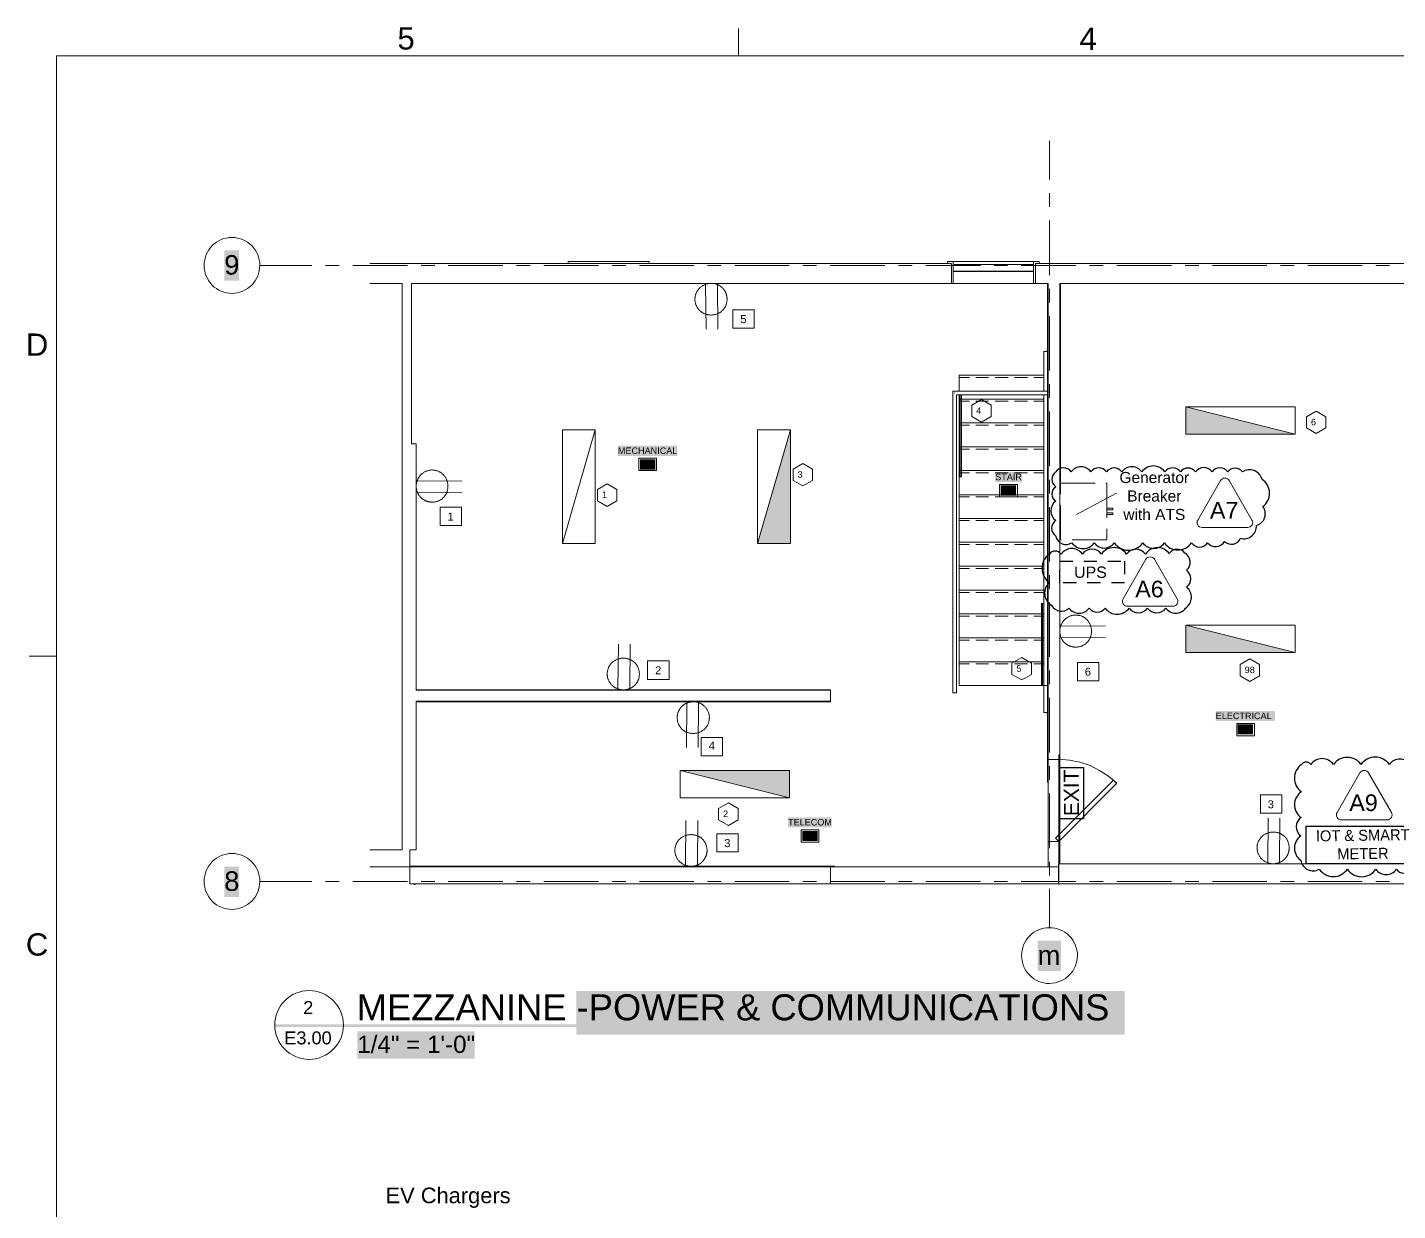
# Model space of a CAD drawing. Header units: inches. Extents: x 0.9 to 36.3, y 0.7 to 23.3.
# Drawn here: x 0.87 to 13.42, y 12.42 to 23.25 of the extents above; entities that cross this region are included whole.
import ezdxf

# ---------------------------------------------------------------- set-up
doc = ezdxf.new("R2010")
doc.units = ezdxf.units.IN
doc.linetypes.add('ACAD_ISO02W100', pattern=[15, 12, -3])
doc.linetypes.add('CENTER', pattern=[50.8, 31.75, -6.35, 6.35, -6.35])
for name, color, linetype, lineweight, true_color in [('Boarder for name', 7, 'Continuous', 5, 0x777777), ('Doors', 7, 'Continuous', 5, 0xf2db9c), ('Lights', 7, 'Continuous', 15, 0xff0a0a), ('Numbering Lights', 1, 'Continuous', 15, 0xff0000), ('PDF_Geometry', 7, 'Continuous', 9, 0x777777)]:
    doc.layers.add(name, color=color, linetype=linetype, lineweight=lineweight, true_color=true_color)
for name, color, linetype in [('Clouds', 250, 'Continuous'), ('EXIT', 10, 'Continuous'), ('PDF_Text', 7, 'Continuous'), ('UPS', 225, 'Continuous')]:
    doc.layers.add(name, color=color, linetype=linetype)
for name, color, linetype, lineweight in [('DG set', 18, 'Continuous', 15), ('Numbering receptecles', 170, 'Continuous', 15), ('Receptacles', 170, 'Continuous', 15)]:
    doc.layers.add(name, color=color, linetype=linetype, lineweight=lineweight)
for name, color, linetype, true_color in [('EV charger', 7, 'Continuous', 0x91d48c), ('IOT', 7, 'Continuous', 0x462a61), ('PDF_Solid Fills', 7, 'Continuous', 0xffffff)]:
    doc.layers.add(name, color=color, linetype=linetype, true_color=true_color)
doc.styles.add('PDF Arial', font='arial.ttf')
doc.styles.add('PDF GillSansMTCondensed', font='arial.ttf')
doc.styles.get("Standard").update_dxf_attribs({"font": 'arial.ttf'})

msp = doc.modelspace()

# ---------------------------------------------------------------- hatches: boundary and pattern name
at = {"layer": 'Lights', "linetype": 'ByBlock', "ltscale": 0.001, "transparency": 33554559}
for points in [[(9.412, 19.888), (9.403, 19.888), (9.403, 19.138), (9.412, 19.138)], [(12.477, 19.529), (11.477, 19.779), (11.477, 19.529)], [(7.856, 19.568), (7.556, 18.528), (7.856, 18.528)], [(12.477, 17.53), (11.477, 17.78), (11.477, 17.53)], [(7.848, 16.199), (7.848, 16.449), (6.848, 16.449)]]:
    msp.add_hatch(color=256, dxfattribs=at).paths.add_polyline_path(points)
h = msp.add_hatch(color=256, dxfattribs=at)
h.paths.add_polyline_path([(10.178, 17.978), (10.166, 17.978), (10.166, 17.444), (10.178, 17.444)])
h.paths.add_polyline_path([(10.178, 17.444), (10.166, 17.444), (10.166, 17.424), (10.178, 17.424)])
h.paths.add_polyline_path([(10.178, 17.424), (10.166, 17.424), (10.166, 17.228), (10.178, 17.228)])

# ---------------------------------------------------------------- linework, layer by layer
at = {"layer": 'Boarder for name', "linetype": 'ByBlock'}
for points in [[(6.468, 19.308), (6.631, 19.308), (6.631, 19.194), (6.468, 19.194)], [(9.771, 19.068), (9.935, 19.068), (9.935, 18.954), (9.771, 18.954)], [(11.943, 16.879), (12.106, 16.879), (12.106, 16.766), (11.943, 16.766)], [(7.955, 15.905), (8.116, 15.905), (8.116, 15.792), (7.955, 15.792)]]:
    msp.add_lwpolyline(points, close=True, dxfattribs=at)
at = {"layer": 'Clouds', "linetype": 'Continuous'}
for points in [[(10.286, 19.182, 0.520567), (10.286, 19.047, 0.520567), (10.286, 18.913, 0.520567), (10.286, 18.738, 0.520567), (10.286, 18.594, 0.520567), (10.434, 18.533, 0.520567), (10.639, 18.533, 0.520567), (10.822, 18.533, 0.520567), (11.084, 18.533, 0.520567), (11.281, 18.533, 0.520567), (11.529, 18.533, 0.520567), (11.677, 18.533, 0.520567), (11.832, 18.546, 0.520567), (11.979, 18.575, 0.520567), (12.124, 18.692, 0.520567), (12.183, 18.865, 0.520567), (12.175, 19.114, 0.520567), (11.996, 19.182, 0.520567), (11.861, 19.182, 0.520567), (11.717, 19.182, 0.520567), (11.565, 19.182, 0.520567), (11.427, 19.182, 0.520567), (11.285, 19.182, 0.520567), (11.075, 19.182, 0.520567), (10.891, 19.182, 0.520567), (10.75, 19.182, 0.520567), (10.608, 19.182, 0.520567), (10.428, 19.182, 0.520567)], [(10.228, 18.43, 0.520567), (10.228, 18.17, 0.520567), (10.251, 17.959, 0.520567), (10.407, 17.936, 0.520567), (10.592, 17.936, 0.520567), (10.738, 17.936, 0.520567), (10.958, 17.936, 0.520567), (11.127, 17.936, 0.520567), (11.295, 17.936, 0.520567), (11.475, 17.936, 0.520567), (11.483, 18.127, 0.520567), (11.482, 18.282, 0.520567), (11.469, 18.439, 0.520567), (11.326, 18.434, 0.520567), (11.107, 18.43, 0.520567), (10.934, 18.43, 0.520567), (10.705, 18.43, 0.520567), (10.53, 18.43, 0.520567), (10.335, 18.43, 0.520567)], [(12.537, 16.503, 0.520567), (12.535, 16.254, 0.520567), (12.532, 16.018, 0.520567), (12.531, 15.85, 0.520567), (12.529, 15.626, 0.520567), (12.699, 15.544, 0.520567), (12.956, 15.544, 0.520567), (13.218, 15.544, 0.520567), (13.405, 15.544, 0.520567), (13.541, 15.544, 0.520567), (13.615, 15.626, 0.520567), (13.617, 15.871, 0.520567), (13.62, 16.122, 0.520567), (13.622, 16.379, 0.520567), (13.534, 16.503, 0.520567), (13.341, 16.503, 0.520567), (13.081, 16.503, 0.520567), (12.829, 16.503, 0.520567), (12.621, 16.503, 0.520567)]]:
    msp.add_lwpolyline(points, format="xyb", close=True, dxfattribs=at)
at = {"layer": 'Clouds', "linetype": 'ByBlock', "lineweight": 0}
for points in [[(11.796, 19.104), (11.586, 18.742, 0.57735), (11.626, 18.674), (12.044, 18.674, 0.57735), (12.083, 18.742), (11.874, 19.104, 0.57735)], [(11.111, 18.382), (10.902, 18.02, 0.57735), (10.941, 17.953), (11.359, 17.953, 0.57735), (11.398, 18.02), (11.189, 18.382, 0.57735)], [(13.071, 16.426), (12.862, 16.064, 0.57735), (12.901, 15.996), (13.32, 15.996, 0.57735), (13.359, 16.064), (13.15, 16.426, 0.57735)]]:
    msp.add_lwpolyline(points, format="xyb", close=True, dxfattribs=at)
at = {"layer": 'DG set', "ltscale": 0.01}
msp.add_line((10.475, 18.791), (10.842, 18.989), dxfattribs=at)
at = {"layer": 'DG set', "linetype": 'CENTER', "ltscale": 0.01}
for points in [[(10.328, 19.08), (10.754, 19.08), (10.754, 18.561), (10.328, 18.561)], [(10.809, 18.849), (10.809, 18.835), (10.754, 18.835), (10.754, 18.849)], [(10.809, 18.807), (10.809, 18.793), (10.754, 18.793), (10.754, 18.807)]]:
    msp.add_lwpolyline(points, close=True, dxfattribs=at)
at = {"layer": 'Doors', "linetype": 'ByBlock'}
msp.add_lwpolyline([(10.845, 16.331), (10.77, 16.396), (10.688, 16.449), (10.601, 16.493), (10.508, 16.524), (10.411, 16.544), (10.313, 16.551)], dxfattribs=at)
msp.add_lwpolyline([(10.815, 16.359), (10.843, 16.329), (10.313, 15.799), (10.285, 15.829)], close=True, dxfattribs=at)
at = {"layer": 'EXIT', "linetype": 'ByBlock', "ltscale": 0.001}
msp.add_lwpolyline([(10.54, 16.476), (10.54, 16.006), (10.323, 16.006), (10.323, 16.476)], close=True, dxfattribs=at)
at = {"layer": 'IOT', "linetype": 'Continuous', "ltscale": 6}
msp.add_lwpolyline([(12.579, 15.937), (13.599, 15.937), (13.599, 15.594), (12.579, 15.594)], close=True, dxfattribs=at)
at = {"layer": 'Lights', "linetype": 'ByBlock'}
for points in [[(9.403, 19.138), (9.403, 19.888), (9.424, 19.888), (9.424, 19.138)], [(10.157, 17.228), (10.157, 17.978), (10.178, 17.978), (10.178, 17.228)]]:
    msp.add_lwpolyline(points, close=True, dxfattribs=at)
for points in [[(9.412, 19.888), (9.412, 19.138)], [(11.477, 19.779), (12.477, 19.779), (12.477, 19.529), (11.477, 19.779), (11.477, 19.529), (12.477, 19.529)], [(5.768, 18.528), (5.768, 19.568), (6.068, 19.568), (5.768, 18.528), (6.068, 18.528), (6.068, 19.568)], [(7.556, 18.528), (7.556, 19.568), (7.856, 19.568), (7.556, 18.528), (7.856, 18.528), (7.856, 19.568)], [(10.166, 17.978), (10.166, 17.228)], [(11.477, 17.78), (12.477, 17.78), (12.477, 17.53), (11.477, 17.78), (11.477, 17.53), (12.477, 17.53)], [(7.848, 16.199), (6.848, 16.199), (6.848, 16.449), (7.848, 16.199), (7.848, 16.449), (6.848, 16.449)]]:
    msp.add_lwpolyline(points, dxfattribs=at)
at = {"layer": 'Numbering Lights', "linetype": 'ByBlock', "ltscale": 0.001}
for points in [[(9.606, 19.845), (9.517, 19.793), (9.517, 19.69), (9.606, 19.638), (9.695, 19.69), (9.695, 19.793)], [(12.671, 19.74), (12.581, 19.688), (12.581, 19.585), (12.671, 19.534), (12.76, 19.585), (12.76, 19.688)], [(7.97, 19.26), (7.881, 19.209), (7.881, 19.105), (7.97, 19.054), (8.059, 19.105), (8.059, 19.209)], [(6.179, 19.074), (6.089, 19.022), (6.089, 18.919), (6.179, 18.867), (6.268, 18.919), (6.268, 19.022)], [(9.974, 17.483), (9.884, 17.431), (9.884, 17.328), (9.974, 17.277), (10.063, 17.328), (10.063, 17.431)], [(12.064, 17.471), (11.975, 17.419), (11.975, 17.316), (12.064, 17.264), (12.153, 17.316), (12.153, 17.419)], [(7.288, 16.153), (7.198, 16.101), (7.198, 15.998), (7.288, 15.946), (7.377, 15.998), (7.377, 16.101)]]:
    msp.add_lwpolyline(points, close=True, dxfattribs=at)
at = {"layer": 'Numbering receptecles', "linetype": 'ByBlock', "ltscale": 0.001}
for points in [[(7.329, 20.668), (7.525, 20.668), (7.525, 20.5), (7.329, 20.5)], [(4.648, 18.859), (4.844, 18.859), (4.844, 18.692), (4.648, 18.692)], [(6.549, 17.451), (6.745, 17.451), (6.745, 17.283), (6.549, 17.283)], [(10.484, 17.438), (10.68, 17.438), (10.68, 17.27), (10.484, 17.27)], [(7.038, 16.75), (7.234, 16.75), (7.234, 16.583), (7.038, 16.583)], [(12.16, 16.224), (12.356, 16.224), (12.356, 16.057), (12.16, 16.057)], [(7.182, 15.869), (7.378, 15.869), (7.378, 15.702), (7.182, 15.702)]]:
    msp.add_lwpolyline(points, close=True, dxfattribs=at)
at = {"layer": 'PDF_Geometry', "linetype": 'ByBlock'}
for p, q in [((13.996, 21.092), (10.1, 21.092)), ((10.1, 21.092), (10.1, 20.909)), ((10.1, 20.909), (10.215, 20.909)), ((10.215, 20.909), (10.215, 16.591)), ((10.323, 16.591), (10.323, 20.909)), ((10.323, 20.909), (12.783, 20.909)), ((10.323, 19.066), (10.323, 15.594)), ((10.215, 16.591), (10.215, 16.549)), ((10.313, 16.549), (10.313, 16.591)), ((10.313, 16.591), (10.323, 16.591)), ((10.215, 16.549), (10.313, 16.549)), ((14.339, 15.594), (10.31, 15.594)), ((10.31, 15.594), (10.31, 15.409)), ((10.323, 15.594), (11.598, 15.594)), ((10.31, 15.409), (14.298, 15.409))]:
    msp.add_line(p, q, dxfattribs=at)
at = {"layer": 'PDF_Geometry', "linetype": 'CENTER', "ltscale": 0.01}
msp.add_line((12.934, 20.909), (12.778, 20.909), dxfattribs=at)
at = {"layer": 'PDF_Geometry', "linetype": 'ByBlock'}
for points in [[(7.381, 22.992), (7.381, 23.242)], [(10.228, 21.859), (10.228, 22.214)], [(10.228, 21.609), (10.228, 21.734)], [(10.228, 20.984), (10.228, 21.484)], [(4.005, 15.566), (4.371, 15.566), (4.371, 15.723), (4.43, 15.723), (4.43, 17.083), (8.223, 17.083), (8.223, 17.183), (4.43, 17.183), (4.43, 19.438), (4.388, 19.438), (4.388, 19.478), (4.388, 20.909), (9.33, 20.909), (9.33, 21.092), (4.005, 21.092)], [(5.818, 21.092), (5.821, 21.092), (5.821, 21.109), (6.563, 21.109), (6.563, 21.092), (5.821, 21.092), (5.821, 21.109), (6.563, 21.109), (6.563, 21.092), (6.566, 21.092)], [(6.755, 21.092), (7.505, 21.092)], [(7.691, 21.092), (8.441, 21.092)], [(9.296, 21.092), (9.296, 21.109), (10.133, 21.109), (10.133, 21.092)], [(9.346, 21.109), (10.083, 21.109)], [(9.346, 21.082), (10.083, 21.082), (9.346, 21.082)], [(9.346, 21.082), (10.083, 21.082), (9.346, 21.082)], [(9.346, 21.082), (10.083, 21.082), (9.346, 21.082)], [(9.346, 21.082), (10.083, 21.082), (9.346, 21.082)], [(9.346, 21.082), (10.083, 21.082), (9.346, 21.082)], [(9.346, 21.082), (10.083, 21.082), (9.346, 21.082)], [(9.346, 21.082), (10.083, 21.082), (9.346, 21.082)], [(9.346, 21.082), (10.083, 21.082), (9.346, 21.082)], [(9.346, 21.082), (10.083, 21.082), (9.346, 21.082)], [(9.346, 21.082), (10.083, 21.082), (9.346, 21.082)], [(9.346, 21.082), (10.083, 21.082), (9.346, 21.082)], [(9.346, 21.082), (10.083, 21.082), (9.346, 21.082)], [(9.346, 21.082), (10.083, 21.082), (9.346, 21.082)], [(9.346, 21.082), (10.083, 21.082), (9.346, 21.082)], [(9.346, 21.082), (10.083, 21.082), (9.346, 21.082)], [(9.346, 21.082), (10.083, 21.082), (9.346, 21.082)], [(9.346, 21.082), (10.083, 21.082), (9.346, 21.082)], [(9.346, 21.082), (10.083, 21.082), (9.346, 21.082)], [(9.346, 21.082), (10.083, 21.082), (9.346, 21.082)], [(2.998, 21.072), (3.475, 21.072)], [(3.6, 21.072), (3.725, 21.072)], [(3.85, 21.072), (4.35, 21.072)], [(4.475, 21.072), (4.6, 21.072)], [(4.723, 21.072), (5.223, 21.072)], [(5.348, 21.072), (5.473, 21.072)], [(5.598, 21.072), (6.098, 21.072)], [(6.223, 21.072), (6.348, 21.072)], [(6.473, 21.072), (6.973, 21.072)], [(7.098, 21.072), (7.223, 21.072)], [(7.346, 21.072), (7.846, 21.072)], [(7.971, 21.072), (8.096, 21.072)], [(8.221, 21.072), (8.721, 21.072)], [(8.846, 21.072), (8.971, 21.072)], [(9.096, 21.072), (9.596, 21.072)], [(9.346, 21.046), (9.346, 21.017), (9.346, 21.021), (9.346, 21.052)], [(10.083, 21.017), (9.346, 21.017)], [(10.083, 21.017), (9.346, 21.017)], [(10.083, 21.017), (9.346, 21.017)], [(10.083, 21.017), (9.346, 21.017)], [(10.083, 21.017), (9.346, 21.017)], [(10.083, 21.017), (9.346, 21.017)], [(10.083, 21.017), (9.346, 21.017)], [(10.083, 21.017), (9.346, 21.017)], [(10.083, 21.017), (9.346, 21.017)], [(10.083, 21.017), (9.346, 21.017)], [(10.083, 21.017), (9.346, 21.017)], [(10.083, 21.017), (9.346, 21.017)], [(10.083, 21.017), (9.346, 21.017)], [(10.083, 21.017), (9.346, 21.017)], [(10.083, 21.017), (9.346, 21.017)], [(10.083, 21.017), (9.346, 21.017)], [(10.083, 21.017), (9.346, 21.017)], [(10.083, 21.017), (9.346, 21.017)], [(10.083, 21.017), (9.346, 21.017)], [(10.083, 21.017), (9.346, 21.017)], [(10.083, 21.017), (9.346, 21.017)], [(10.083, 21.017), (9.346, 21.017)], [(10.083, 21.017), (9.346, 21.017)], [(10.083, 21.017), (9.346, 21.017)], [(10.083, 21.017), (9.346, 21.017)], [(10.083, 21.017), (9.346, 21.017)], [(10.083, 21.017), (9.346, 21.017)], [(10.083, 21.017), (9.346, 21.017)], [(10.083, 21.017), (9.346, 21.017)], [(10.083, 21.017), (9.346, 21.017)], [(10.083, 21.017), (9.346, 21.017)], [(10.083, 21.017), (9.346, 21.017)], [(10.083, 21.017), (9.346, 21.017)], [(10.083, 21.017), (9.346, 21.017)], [(9.721, 21.072), (9.845, 21.072)], [(9.97, 21.072), (10.47, 21.072)], [(10.083, 21.052), (10.083, 21.021), (10.083, 21.017), (10.083, 21.046)], [(10.595, 21.072), (10.72, 21.072)], [(10.845, 21.072), (11.345, 21.072)], [(11.47, 21.072), (11.595, 21.072)], [(11.72, 21.072), (12.22, 21.072)], [(12.343, 21.072), (12.468, 21.072)], [(12.593, 21.072), (13.093, 21.072)], [(13.218, 21.072), (13.343, 21.072)], [(4.005, 20.909), (4.301, 20.909), (4.301, 19.478), (4.301, 15.723), (4.005, 15.723)], [(6.566, 20.909), (5.818, 20.909)], [(6.531, 20.909), (5.855, 20.909)], [(5.855, 20.909), (6.531, 20.909), (5.855, 20.909)], [(7.505, 20.909), (6.755, 20.909)], [(8.441, 20.909), (7.691, 20.909)], [(9.378, 17.159), (9.378, 19.888), (10.21, 19.888), (9.378, 19.888), (9.378, 17.159), (9.345, 17.159), (9.345, 19.921), (10.21, 19.921), (10.21, 20.909)], [(10.083, 20.909), (9.346, 20.909)], [(10.215, 20.909), (10.215, 16.341), (10.211, 16.341), (10.211, 20.909), (10.211, 16.341)], [(10.228, 20.734), (10.228, 20.859)], [(10.328, 20.909), (10.328, 19.093), (10.326, 19.093), (10.325, 19.093), (10.323, 19.093), (10.323, 20.909)], [(10.325, 20.909), (10.325, 19.093), (10.325, 20.909)], [(11.773, 20.909), (12.778, 20.909)], [(12.934, 20.909), (13.508, 20.909)], [(10.228, 20.111), (10.228, 20.609)], [(10.178, 20.286), (10.178, 19.921), (10.178, 20.286), (10.21, 20.286)], [(10.178, 20.068), (9.403, 20.068), (9.403, 19.921)], [(9.495, 20.048), (9.403, 20.048)], [(9.671, 20.048), (9.555, 20.048)], [(9.85, 20.048), (9.731, 20.048)], [(10.026, 20.048), (9.908, 20.048)], [(10.178, 20.048), (10.085, 20.048)], [(10.228, 19.861), (10.228, 19.986)], [(10.21, 18.226), (10.21, 17.226), (10.21, 18.244), (10.21, 19.888), (10.21, 19.921), (9.345, 19.921), (9.345, 17.159)], [(9.363, 19.903), (9.361, 19.904), (9.36, 19.906)], [(10.176, 17.226), (9.403, 17.226), (9.403, 17.444), (9.403, 17.663), (9.403, 17.883), (9.403, 18.101), (9.403, 18.319), (9.403, 18.538), (9.403, 18.756), (9.403, 18.974), (9.403, 19.194), (9.403, 19.413), (9.403, 19.631), (9.403, 19.849), (9.403, 19.888)], [(10.178, 19.849), (9.403, 19.849)], [(9.495, 19.829), (9.403, 19.829)], [(9.671, 19.829), (9.555, 19.829)], [(9.85, 19.829), (9.731, 19.829)], [(10.026, 19.829), (9.908, 19.829)], [(10.178, 19.829), (10.085, 19.829)], [(10.228, 19.236), (10.228, 19.736)], [(10.178, 19.631), (9.403, 19.631)], [(9.495, 19.609), (9.403, 19.609)], [(9.671, 19.609), (9.555, 19.609)], [(9.85, 19.609), (9.731, 19.609)], [(10.026, 19.609), (9.908, 19.609)], [(10.178, 19.609), (10.085, 19.609)], [(4.301, 15.723), (4.301, 19.478)], [(10.178, 19.413), (9.403, 19.413)], [(9.495, 19.391), (9.403, 19.391)], [(9.671, 19.391), (9.555, 19.391)], [(9.85, 19.391), (9.731, 19.391)], [(10.026, 19.391), (9.908, 19.391)], [(10.178, 19.391), (10.085, 19.391)], [(10.178, 19.194), (9.403, 19.194)], [(9.495, 19.173), (9.403, 19.173)], [(9.671, 19.173), (9.555, 19.173)], [(9.85, 19.173), (9.731, 19.173)], [(10.026, 19.173), (9.908, 19.173)], [(10.178, 19.173), (10.085, 19.173)], [(10.228, 18.986), (10.228, 19.111)], [(10.325, 19.093), (10.325, 19.093)], [(10.178, 18.974), (9.403, 18.974)], [(9.495, 18.954), (9.403, 18.954)], [(9.671, 18.954), (9.555, 18.954)], [(9.85, 18.954), (9.731, 18.954)], [(10.026, 18.954), (9.908, 18.954)], [(10.178, 18.954), (10.085, 18.954)], [(10.228, 18.361), (10.228, 18.861)], [(10.178, 18.756), (9.403, 18.756)], [(9.495, 18.736), (9.403, 18.736)], [(9.671, 18.736), (9.555, 18.736)], [(9.85, 18.736), (9.731, 18.736)], [(10.026, 18.736), (9.908, 18.736)], [(10.178, 18.736), (10.085, 18.736)], [(10.178, 18.538), (9.403, 18.538)], [(9.495, 18.518), (9.403, 18.518)], [(9.671, 18.518), (9.555, 18.518)], [(9.85, 18.518), (9.731, 18.518)], [(10.026, 18.518), (9.908, 18.518)], [(10.178, 18.518), (10.085, 18.518)], [(10.178, 18.319), (9.403, 18.319)], [(9.495, 18.298), (9.403, 18.298)], [(9.671, 18.298), (9.555, 18.298)], [(9.85, 18.298), (9.731, 18.298)], [(10.026, 18.298), (9.908, 18.298)], [(10.178, 18.298), (10.085, 18.298)], [(10.228, 18.111), (10.228, 18.236)], [(10.178, 18.101), (9.403, 18.101)], [(9.495, 18.079), (9.403, 18.079)], [(9.671, 18.079), (9.555, 18.079)], [(9.85, 18.079), (9.731, 18.079)], [(10.026, 18.079), (9.908, 18.079)], [(10.178, 18.079), (10.085, 18.079)], [(10.228, 17.488), (10.228, 17.986)], [(10.178, 17.883), (9.403, 17.883)], [(9.495, 17.861), (9.403, 17.861)], [(9.671, 17.861), (9.555, 17.861)], [(9.85, 17.861), (9.731, 17.861)], [(10.026, 17.861), (9.908, 17.861)], [(10.178, 17.861), (10.085, 17.861)], [(10.178, 17.663), (9.403, 17.663)], [(9.495, 17.643), (9.403, 17.643)], [(9.671, 17.643), (9.555, 17.643)], [(9.85, 17.643), (9.731, 17.643)], [(10.026, 17.643), (9.908, 17.643)], [(10.178, 17.643), (10.085, 17.643)], [(0.885, 17.496), (1.135, 17.496)], [(10.178, 17.444), (9.403, 17.444)], [(9.495, 17.424), (9.403, 17.424)], [(9.671, 17.424), (9.555, 17.424)], [(9.85, 17.424), (9.731, 17.424)], [(10.026, 17.424), (9.908, 17.424)], [(10.178, 17.424), (10.085, 17.424)], [(10.228, 17.238), (10.228, 17.363)], [(10.21, 16.978), (10.21, 17.228), (10.176, 17.228), (10.176, 16.978), (10.21, 16.978), (10.21, 17.226), (10.178, 17.226)], [(10.195, 17.226), (10.193, 17.226)], [(10.213, 16.341), (10.211, 16.341), (10.21, 16.341), (10.21, 16.978), (10.21, 17.226)], [(4.43, 17.188), (8.223, 17.188), (8.223, 17.186), (8.223, 17.184)], [(4.43, 17.184), (8.223, 17.184), (4.43, 17.184)], [(8.223, 17.183), (4.43, 17.183)], [(4.43, 17.083), (8.223, 17.083), (8.223, 17.081), (8.223, 17.079), (8.223, 17.078), (4.43, 17.078)], [(8.223, 17.184), (8.223, 17.183), (8.223, 17.184)], [(8.223, 17.081), (8.223, 17.081)], [(10.228, 16.613), (10.228, 17.113)], [(10.323, 15.594), (10.323, 16.591)], [(10.228, 16.363), (10.228, 16.488)], [(10.228, 15.738), (10.228, 16.238)], [(4.371, 15.571), (8.26, 15.571), (8.26, 15.569), (8.26, 15.568), (4.371, 15.568), (8.26, 15.568), (8.26, 15.566), (4.371, 15.566)], [(8.26, 15.568), (8.26, 15.568)], [(10.228, 15.488), (10.228, 15.613)], [(2.998, 15.431), (3.475, 15.431)], [(3.6, 15.431), (3.725, 15.431)], [(3.85, 15.431), (4.35, 15.431)], [(4.411, 15.408), (4.411, 15.408)], [(4.421, 15.408), (4.411, 15.408)], [(4.421, 15.408), (4.411, 15.408), (4.421, 15.408)], [(4.421, 15.408), (4.421, 15.408)], [(4.475, 15.431), (4.6, 15.431)], [(4.723, 15.431), (5.223, 15.431)], [(5.348, 15.431), (5.473, 15.431)], [(5.598, 15.431), (6.098, 15.431)], [(6.223, 15.431), (6.348, 15.431)], [(6.473, 15.431), (6.973, 15.431)], [(7.098, 15.431), (7.223, 15.431)], [(7.346, 15.431), (7.846, 15.431)], [(7.971, 15.431), (8.096, 15.431)], [(8.221, 15.431), (8.721, 15.431)], [(8.846, 15.431), (8.971, 15.431)], [(9.096, 15.431), (9.596, 15.431)], [(9.721, 15.431), (9.845, 15.431)], [(9.97, 15.431), (10.47, 15.431)], [(10.228, 15.008), (10.228, 15.364)], [(10.595, 15.431), (10.72, 15.431)], [(10.845, 15.431), (11.345, 15.431)], [(11.47, 15.431), (11.595, 15.431)], [(11.72, 15.431), (12.22, 15.431)], [(12.343, 15.431), (12.468, 15.431)], [(12.593, 15.431), (13.093, 15.431)], [(13.218, 15.431), (13.343, 15.431)], [(3.135, 14.118), (3.135, 14.118)], [(3.763, 14.118), (3.763, 14.118)]]:
    msp.add_lwpolyline(points, dxfattribs=at)
for points in [[(32.364, 1.008), (1.135, 1.008), (32.364, 1.008), (32.364, 22.993), (1.135, 22.993), (32.364, 22.993)], [(1.135, 1.008), (1.135, 22.992)], [(5.87, 21.109), (6.515, 21.109)], [(9.346, 20.909), (9.33, 20.909), (9.33, 21.092), (9.296, 21.092), (9.296, 21.109), (9.346, 21.109)], [(9.346, 21.082), (9.346, 21.079), (9.346, 21.017), (9.346, 21.021)], [(9.346, 21.082), (9.346, 21.079), (9.346, 21.017), (9.346, 21.021)], [(9.346, 21.082), (9.346, 21.079), (9.346, 21.017), (9.346, 21.021)], [(9.346, 21.082), (9.346, 21.079), (9.346, 21.017), (9.346, 21.021)], [(9.346, 21.082), (9.346, 21.079), (9.346, 21.017), (9.346, 21.021)], [(9.346, 21.082), (9.346, 21.079), (9.346, 21.017), (9.346, 21.021)], [(9.346, 21.082), (9.346, 21.079), (9.346, 21.017), (9.346, 21.021)], [(9.346, 21.082), (9.346, 21.079), (9.346, 21.017), (9.346, 21.021)], [(9.346, 21.082), (9.346, 21.079), (9.346, 21.017), (9.346, 21.021)], [(9.346, 21.082), (9.346, 21.079), (9.346, 21.017), (9.346, 21.021)], [(9.346, 21.082), (9.346, 21.079), (9.346, 21.017), (9.346, 21.021)], [(9.346, 21.082), (9.346, 21.079), (9.346, 21.017), (9.346, 21.021)], [(9.346, 21.082), (9.346, 21.079), (9.346, 21.017), (9.346, 21.021)], [(9.346, 21.082), (9.346, 21.079), (9.346, 21.017), (9.346, 21.021)], [(9.346, 21.082), (9.346, 21.079), (9.346, 21.017), (9.346, 21.021)], [(9.346, 21.082), (9.346, 21.079), (9.346, 21.017), (9.346, 21.021)], [(9.346, 21.082), (9.346, 21.079), (9.346, 21.017), (9.346, 21.021)], [(10.083, 21.109), (10.133, 21.109), (10.133, 21.092), (10.1, 21.092), (10.1, 20.909), (10.083, 20.909)], [(10.083, 21.082), (10.083, 21.021), (10.083, 21.017), (10.083, 21.079)], [(10.083, 21.082), (10.083, 21.021), (10.083, 21.017), (10.083, 21.079)], [(10.083, 21.082), (10.083, 21.021), (10.083, 21.017), (10.083, 21.079)], [(10.083, 21.082), (10.083, 21.021), (10.083, 21.017), (10.083, 21.079)], [(10.083, 21.082), (10.083, 21.021), (10.083, 21.017), (10.083, 21.079)], [(10.083, 21.082), (10.083, 21.021), (10.083, 21.017), (10.083, 21.079)], [(10.083, 21.082), (10.083, 21.021), (10.083, 21.017), (10.083, 21.079)], [(10.083, 21.082), (10.083, 21.021), (10.083, 21.017), (10.083, 21.079)], [(10.083, 21.082), (10.083, 21.021), (10.083, 21.017), (10.083, 21.079)], [(10.083, 21.082), (10.083, 21.021), (10.083, 21.017), (10.083, 21.079)], [(10.083, 21.082), (10.083, 21.021), (10.083, 21.017), (10.083, 21.079)], [(10.083, 21.082), (10.083, 21.021), (10.083, 21.017), (10.083, 21.079)], [(10.083, 21.082), (10.083, 21.021), (10.083, 21.017), (10.083, 21.079)], [(10.083, 21.082), (10.083, 21.021), (10.083, 21.017), (10.083, 21.079)], [(10.083, 21.082), (10.083, 21.021), (10.083, 21.017), (10.083, 21.079)], [(10.083, 21.082), (10.083, 21.021), (10.083, 21.017), (10.083, 21.079)], [(10.083, 21.082), (10.083, 21.021), (10.083, 21.017), (10.083, 21.079)], [(9.346, 21.021), (10.083, 21.021)], [(9.346, 21.017), (10.083, 21.017)], [(9.346, 21.017), (10.083, 21.017)], [(6.515, 20.909), (5.87, 20.909)], [(10.1, 20.909), (9.33, 20.909)], [(10.178, 20.286), (10.18, 20.286), (10.181, 20.286), (10.185, 20.286), (10.19, 20.286), (10.193, 20.286), (10.198, 20.286), (10.201, 20.286), (10.205, 20.286), (10.208, 20.286), (10.21, 20.286), (10.208, 20.286), (10.205, 20.286), (10.201, 20.286), (10.198, 20.286), (10.193, 20.286), (10.19, 20.286), (10.185, 20.286), (10.181, 20.286), (10.18, 20.286)], [(10.178, 17.228), (10.178, 19.888)], [(10.21, 19.921), (10.21, 19.919), (10.21, 19.916), (10.21, 19.913), (10.21, 19.909), (10.21, 19.904), (10.21, 19.901), (10.21, 19.896), (10.21, 19.893), (10.21, 19.891), (10.21, 19.889), (10.21, 19.891), (10.21, 19.893), (10.21, 19.896), (10.21, 19.901), (10.21, 19.904), (10.21, 19.909), (10.21, 19.913), (10.21, 19.916), (10.21, 19.919)], [(10.21, 19.914), (10.21, 19.913), (10.21, 19.909), (10.21, 19.908), (10.21, 19.904), (10.21, 19.903), (10.21, 19.899), (10.21, 19.898), (10.21, 19.896), (10.21, 19.894), (10.21, 19.896), (10.21, 19.898), (10.21, 19.899), (10.21, 19.903), (10.21, 19.904), (10.21, 19.908), (10.21, 19.909), (10.21, 19.913)], [(10.176, 16.978), (10.176, 17.228)], [(10.2, 17.228), (10.198, 17.228), (10.193, 17.228), (10.19, 17.228), (10.188, 17.228), (10.19, 17.228), (10.193, 17.228), (10.198, 17.228)], [(4.43, 17.081), (8.223, 17.081)], [(9.345, 17.159), (9.346, 17.159), (9.35, 17.159), (9.353, 17.159), (9.356, 17.159), (9.361, 17.159), (9.365, 17.159), (9.37, 17.159), (9.373, 17.159), (9.375, 17.159), (9.376, 17.159), (9.375, 17.159), (9.373, 17.159), (9.37, 17.159), (9.365, 17.159), (9.361, 17.159), (9.356, 17.159), (9.353, 17.159), (9.35, 17.159), (9.346, 17.159)], [(9.351, 17.159), (9.353, 17.159), (9.356, 17.159), (9.358, 17.159), (9.361, 17.159), (9.363, 17.159), (9.366, 17.159), (9.368, 17.159), (9.37, 17.159), (9.371, 17.159), (9.37, 17.159), (9.368, 17.159), (9.366, 17.159), (9.363, 17.159), (9.361, 17.159), (9.358, 17.159), (9.356, 17.159), (9.353, 17.159)], [(10.178, 16.978), (10.18, 16.978), (10.181, 16.978), (10.185, 16.978), (10.19, 16.978), (10.193, 16.978), (10.198, 16.978), (10.201, 16.978), (10.205, 16.978), (10.208, 16.978), (10.21, 16.978), (10.208, 16.978), (10.205, 16.978), (10.201, 16.978), (10.198, 16.978), (10.193, 16.978), (10.19, 16.978), (10.185, 16.978), (10.181, 16.978), (10.18, 16.978)], [(10.178, 16.978), (10.18, 16.978), (10.181, 16.978), (10.185, 16.978), (10.19, 16.978), (10.193, 16.978), (10.198, 16.978), (10.201, 16.978), (10.205, 16.978), (10.208, 16.978), (10.21, 16.978), (10.208, 16.978), (10.205, 16.978), (10.201, 16.978), (10.198, 16.978), (10.193, 16.978), (10.19, 16.978), (10.185, 16.978), (10.181, 16.978), (10.18, 16.978)], [(10.215, 16.549), (10.313, 16.549), (10.313, 15.799), (10.215, 15.799)], [(10.215, 15.799), (10.215, 15.566), (10.313, 15.566), (10.313, 15.799)], [(8.223, 15.566), (4.371, 15.566), (4.371, 15.409), (8.223, 15.409)], [(8.223, 15.409), (10.313, 15.409), (10.313, 15.566), (8.223, 15.566)], [(4.411, 15.408), (4.411, 15.409), (4.421, 15.409), (4.421, 15.408), (4.421, 15.406), (4.421, 15.404), (4.411, 15.404), (4.411, 15.406)]]:
    msp.add_lwpolyline(points, close=True, dxfattribs=at)
for points in [[(2.743, 21.329, 0.416667), (2.488, 21.074, 0.415306), (2.743, 20.817, 0.412859), (2.998, 21.074, 0.414218)], [(2.743, 15.688, 0.416667), (2.488, 15.433, 0.415306), (2.743, 15.176, 0.412859), (2.998, 15.433, 0.414218)], [(10.228, 15.009, 0.416667), (9.973, 14.754, 0.415306), (10.228, 14.498, 0.413961), (10.485, 14.754, 0.415306)], [(3.448, 14.433, 0.415778), (3.135, 14.118, 0.413791), (3.448, 13.803, 0.412698), (3.763, 14.118, 0.414684)]]:
    msp.add_lwpolyline(points, format="xyb", close=True, dxfattribs=at)
at = {"layer": 'PDF_Solid Fills', "linetype": 'ByBlock', "transparency": 33554559}
for points in [[(2.672, 20.934), (2.808, 20.934), (2.672, 21.212), (2.808, 21.212)], [(6.276, 19.329), (6.82, 19.329), (6.276, 19.423), (6.82, 19.423)], [(6.478, 19.204), (6.618, 19.204), (6.478, 19.298), (6.618, 19.298)], [(9.731, 19.089), (9.973, 19.089), (9.731, 19.183), (9.973, 19.183)], [(9.781, 18.964), (9.921, 18.964), (9.781, 19.058), (9.921, 19.058)], [(11.751, 16.901), (12.294, 16.901), (11.751, 16.994), (12.294, 16.994)], [(11.953, 16.778), (12.093, 16.778), (11.953, 16.871), (12.093, 16.871)], [(7.835, 15.927), (8.235, 15.927), (7.835, 16.02), (8.235, 16.02)], [(7.965, 15.802), (8.105, 15.802), (7.965, 15.895), (8.105, 15.895)], [(2.672, 15.291), (2.808, 15.291), (2.672, 15.569), (2.808, 15.569)], [(10.12, 14.613), (10.333, 14.613), (10.12, 14.891), (10.333, 14.891)], [(5.897, 14.03), (10.916, 14.03), (5.897, 14.429), (10.916, 14.429)], [(3.89, 13.809), (4.695, 13.809), (3.89, 14.059), (4.695, 14.059)], [(4.695, 13.809), (4.766, 13.809), (4.695, 14.059), (4.766, 14.059)], [(4.766, 13.809), (4.966, 13.809), (4.766, 14.059), (4.966, 14.059)]]:
    msp.add_solid(points, dxfattribs=at)
at = {"layer": 'PDF_Solid Fills', "color": 7, "linetype": 'ByBlock', "transparency": 33554559}
msp.add_solid([(3.135, 14.099), (10.886, 14.099), (3.135, 14.123), (10.886, 14.123)], dxfattribs=at)
at = {"layer": 'Receptacles', "linetype": 'ByBlock'}
for points in [[(7.084, 20.49), (7.08, 20.9)], [(7.192, 20.491), (7.188, 20.898)], [(4.849, 19.098), (4.439, 19.102)], [(4.848, 18.99), (4.441, 18.994)], [(10.742, 17.77), (10.332, 17.774)], [(6.281, 17.606), (6.277, 17.195)], [(6.388, 17.605), (6.385, 17.198)], [(10.741, 17.663), (10.334, 17.666)], [(6.905, 16.66), (6.908, 17.066)], [(7.012, 16.659), (7.016, 17.069)], [(6.9, 15.99), (6.897, 15.58)], [(7.008, 15.989), (7.004, 15.582)], [(12.231, 16.013), (12.227, 15.603)], [(12.339, 16.012), (12.335, 15.606)]]:
    msp.add_lwpolyline(points, dxfattribs=at)
for points in [[(7.13, 20.909), (7.169, 20.91), (7.205, 20.895), (7.233, 20.868), (7.261, 20.841), (7.276, 20.805), (7.276, 20.765), (7.277, 20.683), (7.215, 20.62), (7.132, 20.619), (7.049, 20.618), (6.983, 20.68), (6.982, 20.763), (6.981, 20.841), (7.047, 20.908), (7.13, 20.909)], [(4.43, 19.052), (4.429, 19.013), (4.444, 18.977), (4.471, 18.949), (4.498, 18.921), (4.534, 18.906), (4.574, 18.906), (4.656, 18.905), (4.719, 18.966), (4.72, 19.049), (4.721, 19.132), (4.659, 19.199), (4.576, 19.2), (4.498, 19.201), (4.431, 19.135), (4.43, 19.052)], [(10.323, 17.724), (10.322, 17.685), (10.337, 17.649), (10.364, 17.621), (10.392, 17.593), (10.428, 17.578), (10.467, 17.578), (10.549, 17.577), (10.612, 17.639), (10.613, 17.722), (10.614, 17.805), (10.552, 17.872), (10.469, 17.872), (10.391, 17.873), (10.324, 17.807), (10.323, 17.724)], [(6.326, 17.187), (6.365, 17.186), (6.402, 17.201), (6.43, 17.228), (6.458, 17.255), (6.473, 17.291), (6.473, 17.33), (6.474, 17.413), (6.412, 17.476), (6.329, 17.477), (6.246, 17.478), (6.179, 17.416), (6.179, 17.333), (6.178, 17.254), (6.244, 17.187), (6.326, 17.187)], [(6.967, 17.078), (6.928, 17.078), (6.891, 17.064), (6.863, 17.036), (6.835, 17.009), (6.82, 16.973), (6.82, 16.934), (6.819, 16.851), (6.881, 16.788), (6.964, 16.788), (7.047, 16.787), (7.114, 16.848), (7.114, 16.931), (7.115, 17.01), (7.049, 17.077), (6.967, 17.078)], [(6.946, 15.571), (6.985, 15.57), (7.022, 15.585), (7.049, 15.612), (7.077, 15.64), (7.092, 15.676), (7.093, 15.715), (7.093, 15.798), (7.032, 15.86), (6.949, 15.861), (6.866, 15.862), (6.799, 15.8), (6.798, 15.718), (6.798, 15.639), (6.863, 15.572), (6.946, 15.571)], [(12.277, 15.594), (12.316, 15.594), (12.352, 15.608), (12.38, 15.636), (12.408, 15.663), (12.423, 15.699), (12.423, 15.738), (12.424, 15.821), (12.363, 15.884), (12.28, 15.884), (12.197, 15.885), (12.13, 15.824), (12.129, 15.741), (12.128, 15.662), (12.194, 15.595), (12.277, 15.594)]]:
    msp.add_rational_spline(points, [1, 0.948448710105, 0.948448710105, 1, 0.948448710105, 0.948448710105, 1, 1, 1, 1, 1, 1, 1, 1, 1, 1], degree=3, knots=[0, 0, 0, 0, 0.79168, 0.79168, 0.79168, 1.583359, 1.583359, 1.583359, 2.583359, 2.583359, 2.583359, 3.583359, 3.583359, 3.583359, 4.583359, 4.583359, 4.583359, 4.583359], dxfattribs=at)
at = {"layer": 'UPS', "linetype": 'ACAD_ISO02W100', "ltscale": 0.01}
msp.add_lwpolyline([(10.915, 18.365), (10.915, 18.168), (10.323, 18.168), (10.323, 18.365)], close=True, dxfattribs=at)

# ---------------------------------------------------------------- texts
at = {"layer": 'Clouds', "transparency": 33554687}
for s, p in [('A7', (11.698, 18.755)), ('A6', (11.014, 18.034)), ('A9', (12.974, 16.077))]:
    msp.add_text(s, height=0.1525, dxfattribs=at).set_placement(p)
at = {"layer": 'DG set', "linetype": 'ACAD_ISO02W100', "ltscale": 0.01, "insert": (10.842, 19.182), "char_height": 0.10149, "width": 0.69274, "attachment_point": 1}
msp.add_mtext('\\pxqc;Generator^JBreaker^Jwith ATS', dxfattribs=at)
at = {"layer": 'EV charger', "linetype": 'ByBlock', "insert": (3.363, 12.629), "char_height": 0.14319, "width": 2.71717, "attachment_point": 1}
msp.add_mtext('\\pxqc;EV Chargers', dxfattribs=at)
at = {"layer": 'EXIT', "linetype": 'ACAD_ISO02W100', "ltscale": 0.01}
msp.add_text('EXIT', height=0.1376, rotation=90.1366, dxfattribs=at).set_placement((10.498, 16.03))
at = {"layer": 'IOT', "linetype": 'CENTER', "ltscale": 0.01, "insert": (12.534, 15.897), "char_height": 0.1004, "attachment_point": 1, "rotation": 0.826}
msp.add_mtext_dynamic_manual_height_columns('\\pxqc;{\\Fgdt|c0;IOT & SMART\\PMETER}', width=1.12393, gutter_width=0.502, heights=[0], dxfattribs=at)
at = {"layer": 'Numbering Lights', "linetype": 'ByBlock', "ltscale": 0.001}
for s, p in [('4', (9.558, 19.714)), ('6', (12.623, 19.609)), ('3', (7.922, 19.129)), ('1', (6.131, 18.943)), ('5', (9.926, 17.352)), ('98', (12.016, 17.34)), ('2', (7.24, 16.022))]:
    msp.add_text(s, height=0.0596, dxfattribs=at).set_placement(p)
at = {"layer": 'Numbering receptecles', "linetype": 'ByBlock', "ltscale": 0.001}
for s, p in [('5', (7.397, 20.545)), ('1', (4.716, 18.737)), ('2', (6.617, 17.329)), ('6', (10.552, 17.316)), ('4', (7.109, 16.64)), ('3', (12.227, 16.102)), ('3', (7.25, 15.747))]:
    msp.add_text(s, height=0.0733, dxfattribs=at).set_placement(p)
at = {"layer": 'PDF_Text', "linetype": 'ByBlock', "attachment_point": 4}
for s, insert, char_height, style in [('5', (4.258, 23.15), 0.203, 'PDF GillSansMTCondensed'), ('4', (10.503, 23.148), 0.204, 'PDF GillSansMTCondensed'), ('D', (0.855, 20.348), 0.204, 'PDF GillSansMTCondensed'), ('MECHANICAL', (6.277, 19.376), 0.0594, 'PDF Arial'), ('203', (6.478, 19.251), 0.0594, 'PDF Arial'), ('STAIR', (9.732, 19.136), 0.0594, 'PDF Arial'), ('200', (9.781, 19.012), 0.0594, 'PDF Arial'), ('ELECTRICAL', (11.751, 16.948), 0.0594, 'PDF Arial'), ('204', (11.953, 16.825), 0.0594, 'PDF Arial'), ('TELECOM', (7.835, 15.974), 0.0594, 'PDF Arial'), ('202', (7.965, 15.849), 0.0594, 'PDF Arial'), ('C', (0.855, 14.854), 0.204, 'PDF GillSansMTCondensed'), ('2    ', (3.395, 14.278), 0.1188, 'PDF Arial'), ('MEZZANINE -POWER & COMMUNICATIONS', (3.885, 14.278), 0.23811, 'PDF Arial'), ('E3.00', (3.222, 13.999), 0.1188, 'PDF Arial'), ('1/4" = 1\'-0"', (3.89, 13.94), 0.15845, 'PDF Arial')]:
    msp.add_mtext(s, dxfattribs=dict(at, insert=insert, char_height=char_height, style=style))
at = {"layer": 'PDF_Text', "color": 8, "linetype": 'ByBlock', "true_color": 0x777777, "char_height": 0.179, "attachment_point": 4, "style": 'PDF Arial'}
for s, insert in [('9', (2.672, 21.077)), ('8', (2.672, 15.434)), ('m', (10.12, 14.756))]:
    msp.add_mtext(s, dxfattribs=dict(at, insert=insert))
at = {"layer": 'UPS', "linetype": 'ACAD_ISO02W100', "ltscale": 0.01, "insert": (10.46, 18.316), "char_height": 0.1044, "width": 0.28768, "attachment_point": 1}
msp.add_mtext('\\pxqc;UPS', dxfattribs=at)

doc.saveas('drawing.dxf')
